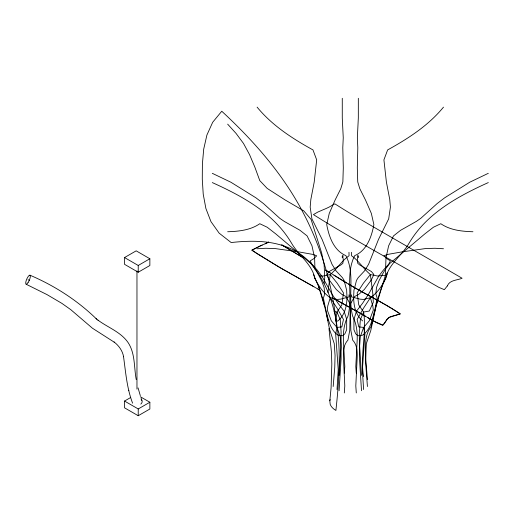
<?xml version="1.0" encoding="UTF-8"?>
<svg xmlns="http://www.w3.org/2000/svg" width="514" height="514" viewBox="0 0 514 514"><rect width="100%" height="100%" fill="white"/><g stroke="black" fill="none" stroke-linecap="round" stroke-linejoin="round"><path stroke-width="0.77" d="M358.329 98.277L358.322 118.008L357.352 137.752L357.808 147.698L357.307 167.853L357.738 181.956L359.832 188.747L365.563 200.164L371.339 213.419L373.877 224.567C371.699 236.575 366.861 250.491 354.711 255.631C345.125 274.347 353.15 296.34 347.92 316.251C343.699 324.347 342.947 333.554 343.551 342.568L344.798 366.591L344.309 373.177M314.941 269.297L314.607 257.816L311.972 245.808L307.089 235.9L300.009 230.304L284.229 221.386L279.834 218.347L263.502 203.602L255.953 197.832L230.966 182.277L212.301 173.314M342.273 257.623L342.273 255.805L342.812 255.593L343.249 255.863L342.793 256.64L343.294 259.801L342.864 263.329L340.769 265.031L329.256 271.488L326.724 274.463L329.313 280.059L336.329 289.549L342.003 294.503L345.883 296.43L350.265 304.127L350.85 330.438L352.681 340.114C357.731 345.498 357.423 353.227 357.05 360.211L355.804 385.892L356.292 392.947M328.979 328.401L331.395 351.737L331.819 363.931L331.093 387.794L329.834 400.734L330.174 404.261A21.562 12.452 0 0 0 333.907 409.093L335.905 410.442C341.187 361.503 344.386 304.558 311.458 263.965A187.392 108.191 -60 0 0 296.122 251.449C276.545 240.199 252.978 240.122 231.159 242.55L219.15 233.157L210.958 221.63L205.883 208.472L203.223 194.157L202.278 179.168L202.394 164.005L203.705 149.144L206.898 135.066L212.687 122.268L221.765 111.236C247.754 135.355 271.97 161.737 291.027 191.754A187.417 115.438 55.8 0 1 307.436 221.148C323.46 254.314 333.573 290.404 336.593 327.135M333.181 386.522L334.755 367.362L335.064 355.444L334.235 343.596L329.628 329.558C325.863 312.306 323.088 294.445 314.966 278.582L314.941 278.877C312.557 264.421 298.351 255.329 291.406 242.974L291.252 242.711C273.808 213.355 242.505 196.175 212.301 182.586M351.621 252.297L351.537 255.741C358.894 260.836 363.52 268.854 370.369 274.553L372.849 294.021L373.299 302.251L369.303 311.034L363.616 312.056L360.327 319.74L359.504 331.787L359.511 344.123L361.503 375.4M344.309 392.947L344.798 385.892L343.551 360.211C343.179 353.227 342.87 345.498 347.92 340.114L349.751 330.438L350.33 304.127L354.711 296.43L358.599 294.503L364.272 289.549L371.288 280.059L373.877 274.463L371.339 271.488L359.832 265.031L357.738 263.329L357.307 259.801L357.808 256.64L357.352 255.863L357.789 255.593L358.322 255.805L358.329 257.623M337.023 389.535L338.218 369.605L335.674 333.971L336.985 327.431L331.299 320.8L327.302 310.141L327.752 306.061L330.232 297.728C322.066 292.061 316.797 283.516 313.45 274.335M339.092 390.73L341.09 358.997L341.097 347.618L340.274 336.625L336.985 327.431L341.849 326.891L343.461 319.477L337.184 308.329L330.232 297.728L337.12 299.437L340.737 299.116L349.057 296.88L348.98 294.85M339.092 375.4L341.09 344.123L341.097 331.787L340.274 319.74L336.985 312.056L334.119 311.574M351.621 294.85L351.537 296.88L359.864 299.116L363.475 299.437L370.369 297.728C378.535 292.061 383.804 283.516 387.151 274.335M324.122 283.381L324.745 277.515L324.109 264.53L321.603 252.811L311.066 219.382L303.742 210.843L285.09 199.94L267.209 188.426L259.788 180.613L254.841 167.108L249.592 154.695L243.52 143.477L236.08 133.441L227.657 124.144M335.88 320.8L336.985 312.056L341.849 304.943L343.461 292.916L337.184 283.182L330.232 274.553L322.959 276.044L320.203 275.864M327.945 292.562L330.232 274.553C337.081 268.854 341.707 260.836 349.057 255.741L348.98 252.297M329.834 400.734L330.174 399.571M387.151 272.812L385.93 275.594L384.067 275.292L377.642 276.044L370.369 274.553L363.417 283.182L357.14 292.916L358.753 304.943L363.616 312.056C366.803 333.457 359.961 355.084 363.578 376.595M443.492 107.143C428.406 125.532 408.244 138.536 387.64 149.915L383.919 159.867L386.387 182.007L389.766 199.509L390.422 207.123L388.68 218.887L378.516 239.37L368.596 264.273L364.477 270.942L358.226 277.611L356.51 280.355L353.921 290.404L353.863 292.55C353.041 302.56 354.512 314.041 362.633 320.922M124.536 257.559L136.171 250.845L149.863 258.748L149.863 265.513L138.227 272.234L124.536 264.324L124.536 257.559L138.227 265.468L149.863 258.748M140.277 396.705L149.863 402.244L149.863 409.009L138.227 415.723L124.536 407.82L124.536 401.055L130.697 397.495M124.536 401.055L138.227 408.958L149.863 402.244M268.764 242.01L267.511 242.647A89.179 51.49 0 0 1 265.462 243.636A59.2 34.175 0 0 1 261.934 245.172M265.108 243.803L266.515 243.135A78.925 45.566 0 0 0 268.443 242.171M488.3 173.314L469.635 182.277L444.649 197.832L437.099 203.602L420.767 218.347L416.366 221.386L400.592 230.304L393.512 235.9L388.629 245.808L385.995 257.816L385.346 275.53L376.01 306.472L370.735 330.714L366.36 343.596L365.48 360.674L367.42 386.522M488.3 182.586C458.096 196.175 426.793 213.355 409.35 242.711L409.189 242.974C402.244 255.329 388.044 264.421 385.661 278.877L385.635 278.582C377.809 293.616 375.374 310.604 370.973 326.808C366.353 332.648 365.448 340.159 365.576 347.496L365.846 360.128L367.42 379.602M260.855 245.615L252.066 250.048L256.852 253.511L274.945 264.607A473.895 273.602 0 0 0 285.713 270.872L313.868 286.69M261.575 245.319L251.744 250.222L280.387 267.833L319.817 290.108M261.221 245.461L262.268 245.037M336.027 321.289L337.961 320.922C346.089 314.041 347.56 302.56 346.738 292.55L346.68 290.404L344.091 280.355L342.375 277.611L336.124 270.942L331.999 264.273L322.085 239.37L311.921 218.887L310.18 207.123L310.835 199.509L314.215 182.007L316.682 159.867L312.962 149.915C292.357 138.536 272.195 125.532 257.109 107.143M227.657 231.75C238.766 231.39 250.389 230.214 259.788 223.725L267.209 227.246L275.825 233.941L311.066 263.695L314.819 268.655L318.153 274.219L321.603 280.734L324.109 287.532L324.745 293.879L323.544 297.638L323.647 299.328L325.574 308.882C328.157 318.134 329.435 329.217 337.961 335.167L342.639 335.77L344.888 333.824L346.667 329.737L346.68 319.412L344.091 311.131L337.949 303.196L331.999 294.104L322.085 276.487L317.144 269.998L311.921 264.19L310.18 260.881L314.022 258.536L316.682 255.805L312.962 254.424L298.852 251.924L275.067 248.558L265.635 248.268L257.109 248.757M443.492 248.757L434.966 248.268L425.534 248.558L401.749 251.924L387.64 254.424L383.919 255.805L386.579 258.536L390.422 260.881L388.68 264.19L383.457 269.998L378.516 276.487L368.596 294.104L362.646 303.196L356.51 311.131L353.921 319.412L353.934 329.737L355.714 333.824L357.962 335.77L362.633 335.167C371.166 329.217 372.444 318.134 375.027 308.882L376.948 299.328L377.058 297.638L375.856 293.879L376.492 287.532L378.998 280.734L382.448 274.219L385.783 268.655L389.535 263.695L424.776 233.941L433.386 227.246L440.813 223.725C450.213 230.214 461.835 231.39 472.944 231.75M28.032 279.7L29.394 280.329M29.928 275.176C54.574 285.707 77.293 300.317 96.51 319.008L96.073 318.661L98.373 320.46M26.137 284.229L47.044 294.631L61.86 303.363L70.746 309.64L92.449 328.221L114.603 342.42L114.108 342.035C118.856 345.639 122.531 350.773 123.578 356.716L123.514 356.459C125.692 372.181 126.862 388.218 132.599 403.188M303.401 257.848L287.011 248.076A657.676 379.705 0 0 1 281.717 244.825L303.054 257.649M317.87 288.99L319.747 290.089M325.471 270.004L346.732 282.899M348.396 283.876C365.216 294.606 383.881 302.386 400.072 313.996L391.302 316.438A9.843 5.68 0 0 0 389.259 317.337L387.408 318.879L382.93 325.086L374.59 321.565L363.25 314.966A217.319 125.467 0 0 0 351.692 308.496L332.108 297.567M365.396 316.238L332.423 297.76M367.536 317.511L377.128 322.94L382.667 325.291L384.453 323.479L387.215 319.104L388.969 317.511L400.4 313.848C378.818 300.054 355.482 289.138 333.946 275.202M325.773 270.184L329.949 272.709M97.885 320.081C107.953 327.598 120.861 331.941 128.179 342.703C135.336 353.626 133.897 367.298 136.242 379.583M141.093 398.054L141.851 400.303M318.372 285.675L324.591 306.472M140.303 395.626L138.054 387.871M328.035 320.582L326.538 314.388M128.718 390.287L128.815 390.685M361.503 390.73L359.511 358.997L359.504 347.618L360.327 336.625L363.616 327.431L369.303 320.8L373.299 310.141L372.849 306.061L370.369 297.728L363.417 308.329L357.14 319.477L358.753 326.891L363.616 327.431L364.921 333.971L362.383 369.605L363.578 389.535M356.292 373.177L355.804 366.591L357.05 342.568C357.654 333.554 356.902 324.347 352.681 316.251C347.451 296.34 355.476 274.347 345.883 255.631C333.74 250.491 328.902 236.575 326.724 224.567L329.256 213.419L335.038 200.164L340.769 188.747L342.864 181.956L343.294 167.853L342.793 147.698L343.249 137.752L342.273 118.008L342.273 98.277M138.227 265.468L138.227 272.234M138.227 408.958L138.227 415.723M136.968 270.917L136.968 389.156M141.119 399.551A4.909 3.277 -18.9 0 1 140.81 404.12M447.321 285.945L444.353 289.678L438.808 287.326L424.93 279.353A217.319 125.467 0 0 0 413.372 272.889C379.955 253.665 346.076 235.142 313.424 214.608L317.896 212.031L323.614 209.564A59.2 34.175 0 0 0 327.142 208.029A89.179 51.49 0 0 0 329.191 207.039L334.8 203.827L338.212 205.96A657.676 379.705 0 0 0 348.691 212.468C386.374 234.577 424.371 256.235 462.08 278.241C457.023 280.451 449.718 279.867 447.321 285.945M28.019 282.694A4.909 1.42 -66.8 0 0 30.056 275.241A4.909 1.42 -66.8 0 0 26.015 281.164A4.909 1.42 -66.8 0 0 28.019 282.694"/></g></svg>
